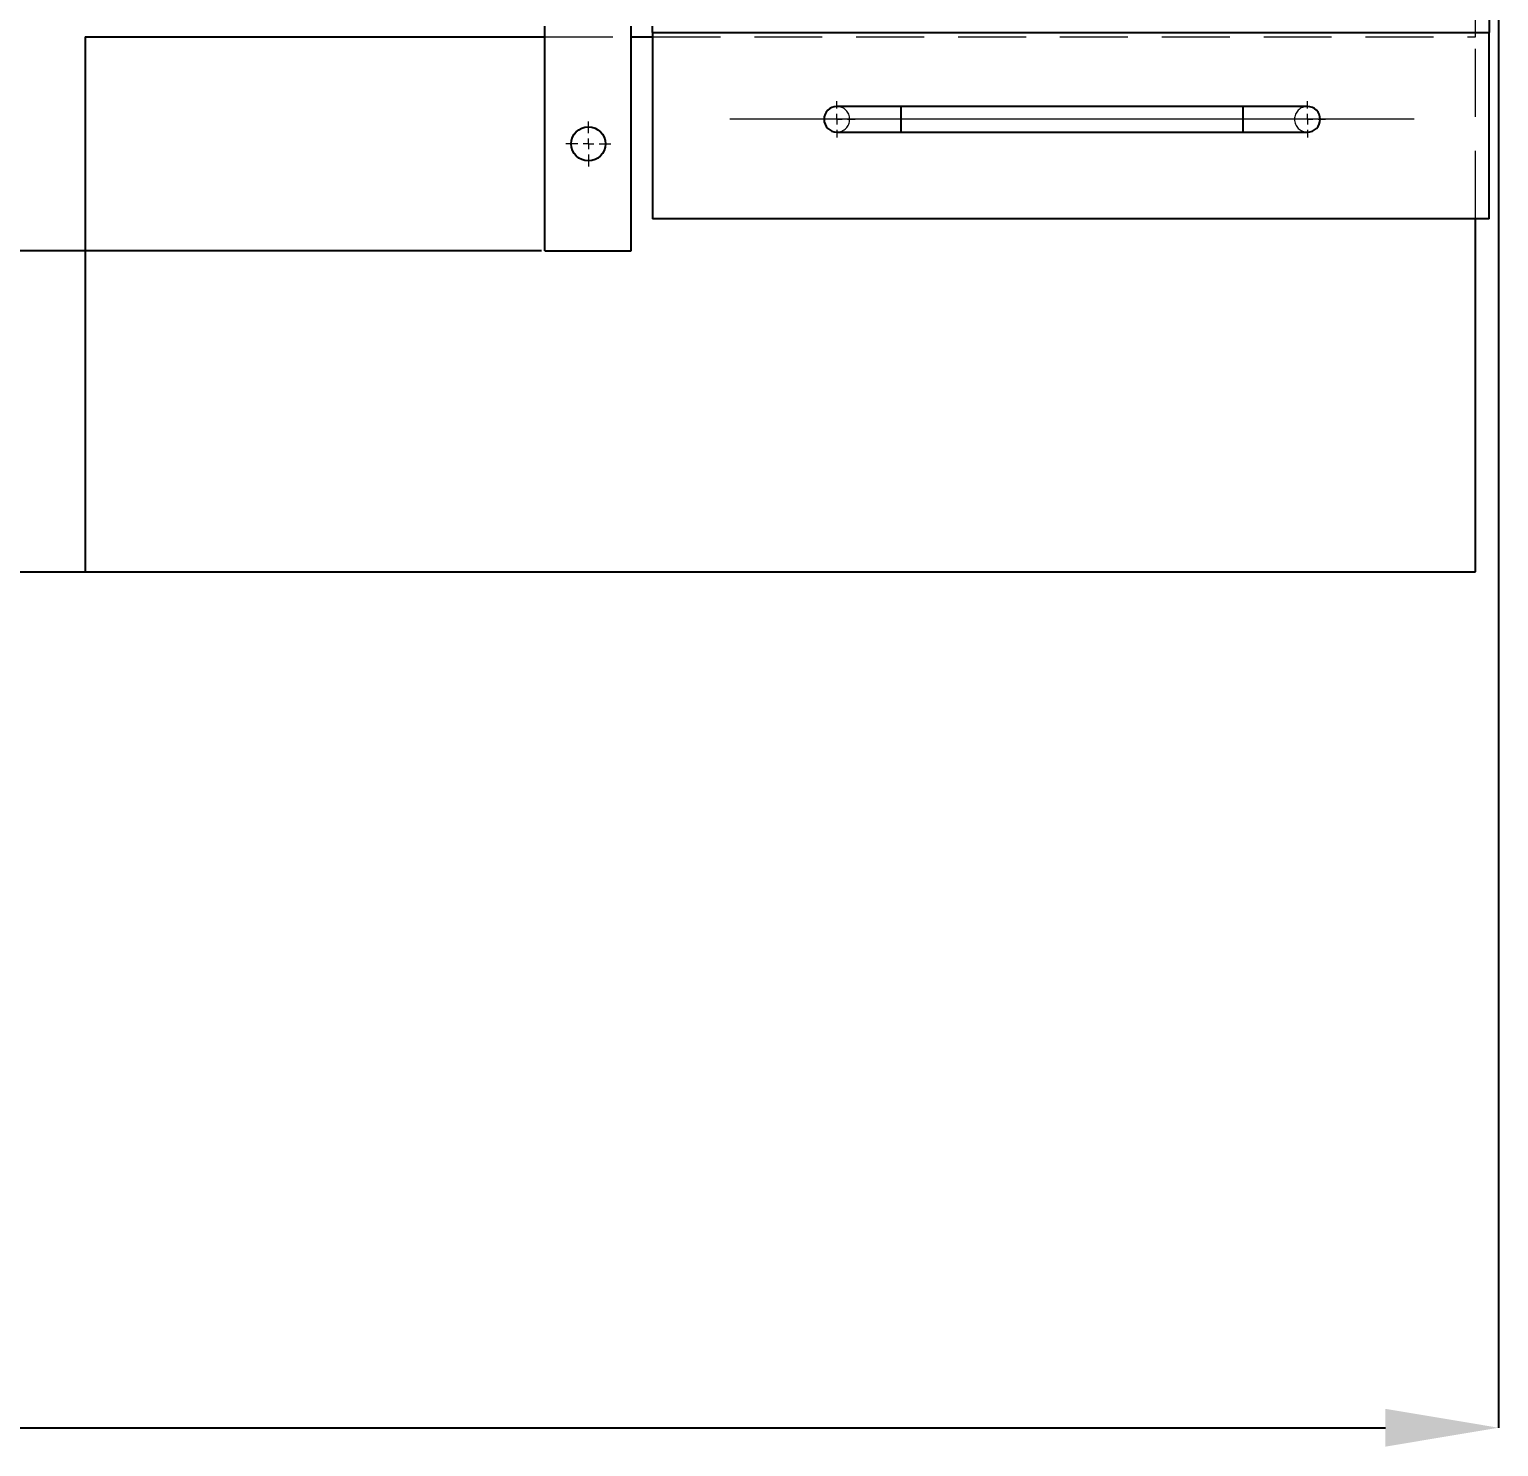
# Model space of a CAD drawing. Header units: millimetres. Extents: x 15 to 1266, y -324 to 294.
# Drawn here: x 541.82 to 569.3, y 49.8 to 76.29 of the extents above; entities that cross this region are included whole.
import ezdxf

# ---------------------------------------------------------------- set-up
doc = ezdxf.new("R2010")
doc.units = ezdxf.units.MM
doc.header["$PDSIZE"] = -1
doc.linetypes.add('CENTERX2', pattern=[20.32, 12.7, -2.54, 2.54, -2.54])
doc.linetypes.add('HIDDEN', pattern=[1.905, 1.27, -0.635])
doc.layers.add('FORMAT', color=7, linetype='Continuous')
doc.styles.add('SLDTEXTSTYLE0', font='TXT', dxfattribs={"width": 0.75})
doc.dimstyles.new('SLDDIMSTYLE2', dxfattribs={"dimtxt": 2.116667, "dimasz": 2.116667, "dimexe": 0, "dimexo": 0.0625, "dimgap": 0.529167, "dimtad": 1, "dimdec": 0, "dimlfac": 25, "dimrnd": 1e-09, "dimzin": 12, "dimdsep": 46, "dimtxsty": 'SLDTEXTSTYLE0', "dimsah": 1, "dimcen": 0.09, "dimadec": 0, "dimazin": 3, "dimtfac": 1, "dimtdec": 0, "dimtofl": 0, "dimtmove": 0, "dimatfit": 3, "dimfxl": 1, "dimfrac": 2, "dimtolj": 1, "dimtzin": 12, "dimarcsym": 0})

# ---------------------------------------------------------------- blocks, each defined once
blk = doc.blocks.new('*D586')
at = {"layer": 'Defpoints', "color": 0}
for p in [(569.298, 76.651), (497.665, 76.354), (569.298, 50.154)]:
    blk.add_point(p, dxfattribs=at)
at = {"layer": 'FORMAT', "color": 0, "lineweight": -2}
for p, q in [((569.298, 76.588), (569.298, 50.154)), ((497.665, 76.292), (497.665, 50.154)), ((499.782, 50.154), (567.182, 50.154))]:
    blk.add_line(p, q, dxfattribs=at)
at = {"layer": 'FORMAT', "color": 0}
for points in [[(499.782, 50.507), (499.782, 49.801), (497.665, 50.154)], [(567.182, 50.507), (567.182, 49.801), (569.298, 50.154)]]:
    blk.add_solid(points, dxfattribs=at)
at = {"layer": 'FORMAT', "color": 0, "insert": (530.751, 52.8), "char_height": 2.1167, "attachment_point": 2, "style": 'SLDTEXTSTYLE0'}
blk.add_mtext('\\A1;1791', dxfattribs=at)
blk = doc.blocks.new('*D587')
at = {"layer": 'Defpoints', "color": 0}
for p in [(551.461, 112.154), (483.214, 72.154), (551.461, 72.154)]:
    blk.add_point(p, dxfattribs=at)
at = {"layer": 'FORMAT', "color": 0, "lineweight": -2}
for p, q in [((551.398, 112.154), (483.214, 112.154)), ((483.214, 110.038), (483.214, 74.271)), ((551.398, 72.154), (483.214, 72.154))]:
    blk.add_line(p, q, dxfattribs=at)
at = {"layer": 'FORMAT', "color": 0}
for points in [[(482.861, 110.038), (483.566, 110.038), (483.214, 112.154)], [(482.861, 74.271), (483.566, 74.271), (483.214, 72.154)]]:
    blk.add_solid(points, dxfattribs=at)
at = {"layer": 'FORMAT', "color": 0, "insert": (480.568, 92.41), "char_height": 2.1167, "attachment_point": 2, "rotation": 90, "style": 'SLDTEXTSTYLE0'}
blk.add_mtext('\\A1;1000', dxfattribs=at)
blk = doc.blocks.new('SW_CENTERMARKSYMBOL_3')
at = {"color": 0, "linetype": 'Continuous', "lineweight": 18}
for p, q in [((0, 0.2), (0, 0.42)), ((-0.2, 0), (-0.42, 0)), ((0, 0), (-0.1, 0)), ((0, 0), (0, 0.1)), ((0, 0), (0, -0.1)), ((0, 0), (0.1, 0)), ((0.2, 0), (0.42, 0)), ((0, -0.2), (0, -0.42))]:
    blk.add_line(p, q, dxfattribs=at)
blk = doc.blocks.new('SW_CENTERMARKSYMBOL_7')
at = {"color": 0, "linetype": 'Continuous', "lineweight": 18}
for p, q in [((0, 0.2), (0, 0.34)), ((-0.2, 0), (-0.34, 0)), ((0, 0), (-0.1, 0)), ((0, 0), (0, 0.1)), ((0, 0), (0, -0.1)), ((0, 0), (0.1, 0)), ((0.2, 0), (0.34, 0)), ((0, -0.2), (0, -0.34))]:
    blk.add_line(p, q, dxfattribs=at)
blk = doc.blocks.new('SW_CENTERMARKSYMBOL_8')
at = {"color": 0, "linetype": 'Continuous', "lineweight": 18}
for p, q in [((0, 0.2), (0, 0.34)), ((-0.2, 0), (-0.34, 0)), ((0, 0), (-0.1, 0)), ((0, 0), (0, 0.1)), ((0, 0), (0, -0.1)), ((0, 0), (0.1, 0)), ((0.2, 0), (0.34, 0)), ((0, -0.2), (0, -0.34))]:
    blk.add_line(p, q, dxfattribs=at)

msp = doc.modelspace()

# ---------------------------------------------------------------- linework, layer by layer
at = {"color": 7, "linetype": 'HIDDEN', "lineweight": 18}
for p, q in [((568.8651548, 76.1542286), (568.8651548, 108.1542279)), ((551.4606474, 76.1542286), (553.074861, 76.1542286)), ((553.4748612, 76.2342282), (569.1217242, 76.2342282)), ((553.4748612, 76.1542286), (568.8651548, 76.1542286)), ((568.8651548, 72.7542283), (568.8651548, 76.1542286)), ((558.121724, 74.8542287), (558.121724, 74.3742283)), ((564.5217238, 74.8542287), (564.5217238, 74.3742283))]:
    msp.add_line(p, q, dxfattribs=at)
at = {"color": 7, "linetype": 'Continuous', "lineweight": 25}
for p, q in [((569.1217242, 76.4742287), (569.1217242, 76.2342282)), ((542.8651553, 76.1542286), (542.8651553, 66.1542286)), ((542.8651553, 76.1542286), (551.4606474, 76.1542286)), ((551.4606474, 72.1542283), (551.4606474, 76.3542285)), ((553.074861, 72.1542283), (553.074861, 76.3542285)), ((553.074861, 76.1542286), (553.4748612, 76.1542286)), ((553.4748612, 76.2342282), (553.4748612, 76.3542285)), ((553.4748612, 76.2342282), (569.1217242, 76.2342282)), ((553.4748612, 76.2342282), (553.4748612, 72.7542283)), ((569.1217242, 72.7542283), (569.1217242, 76.2342282)), ((558.121724, 74.8542287), (556.9217239, 74.8542287)), ((564.5217238, 74.8542287), (558.121724, 74.8542287)), ((565.7217251, 74.8542287), (564.5217238, 74.8542287)), ((556.9217239, 74.3742283), (558.121724, 74.3742283)), ((558.121724, 74.3742283), (564.5217238, 74.3742283)), ((564.5217238, 74.3742283), (565.7217251, 74.3742283)), ((569.1217242, 72.7542283), (553.4748612, 72.7542283)), ((568.8651548, 66.1542286), (568.8651548, 72.7542283)), ((551.4606474, 72.1542283), (553.074861, 72.1542283)), ((496.8651544, 66.1542286), (542.8651553, 66.1542286)), ((542.8651553, 66.1542286), (568.8651548, 66.1542286))]:
    msp.add_line(p, q, dxfattribs=at)
at = {"color": 8, "linetype": 'Continuous', "lineweight": 25}
for p, q in [((558.121724, 74.3742283), (558.121724, 74.8542287)), ((564.5217238, 74.3742283), (564.5217238, 74.8542287))]:
    msp.add_line(p, q, dxfattribs=at)
at = {"color": 7, "linetype": 'CENTERX2', "lineweight": 18}
for p, q in [((558.1217239, 74.6142284), (554.9217239, 74.6142284)), ((564.5217239, 74.6142284), (558.1217239, 74.6142284)), ((567.7217239, 74.6142284), (564.5217239, 74.6142284))]:
    msp.add_line(p, q, dxfattribs=at)
at = {"color": 7, "linetype": 'Continuous', "lineweight": 25}
msp.add_circle((552.274861, 74.1542284), 0.32, dxfattribs=at)
for centre, start, end in [((556.9217239, 74.6142284), 90, 270), ((565.7217239, 74.6142284), 270, 90)]:
    msp.add_arc(centre, 0.24, start, end, dxfattribs=at)
at = {"color": 7, "linetype": 'HIDDEN', "lineweight": 18}
for centre, start, end in [((556.9217239, 74.6142284), 270, 90), ((565.7217239, 74.6142284), 90, 270)]:
    msp.add_arc(centre, 0.24, start, end, dxfattribs=at)

# ---------------------------------------------------------------- block references
at = {"color": 7, "linetype": 'Continuous', "lineweight": 0}
for name, p in [('SW_CENTERMARKSYMBOL_8', (556.9217239, 74.6142284)), ('SW_CENTERMARKSYMBOL_7', (565.7217239, 74.6142284)), ('SW_CENTERMARKSYMBOL_3', (552.274861, 74.1542284))]:
    msp.add_blockref(name, p, dxfattribs=at)

# ---------------------------------------------------------------- dimensions: what is measured, and where the dimension line sits
at = {"layer": 'FORMAT'}
dim = msp.add_linear_dim(base=(483.2136576, 72.1542284), p1=(551.4606474, 112.1542284), p2=(551.4606474, 72.1542284), angle=90, dimstyle='SLDDIMSTYLE2', dxfattribs=at)
dim.commit()
dim.dimension.update_dxf_attribs({"geometry": '*D587', "text_midpoint": (483.2136576, 92.4096872), "dimtype": 160})
dim = msp.add_linear_dim(base=(569.2982925, 50.1542284), p1=(497.6651554, 76.3542284), p2=(569.2982925, 76.650797), dimstyle='SLDDIMSTYLE2', dxfattribs=at)
dim.commit()
dim.dimension.update_dxf_attribs({"geometry": '*D586', "text_midpoint": (530.7511279, 50.1542284), "dimtype": 160})

doc.saveas('drawing.dxf')
